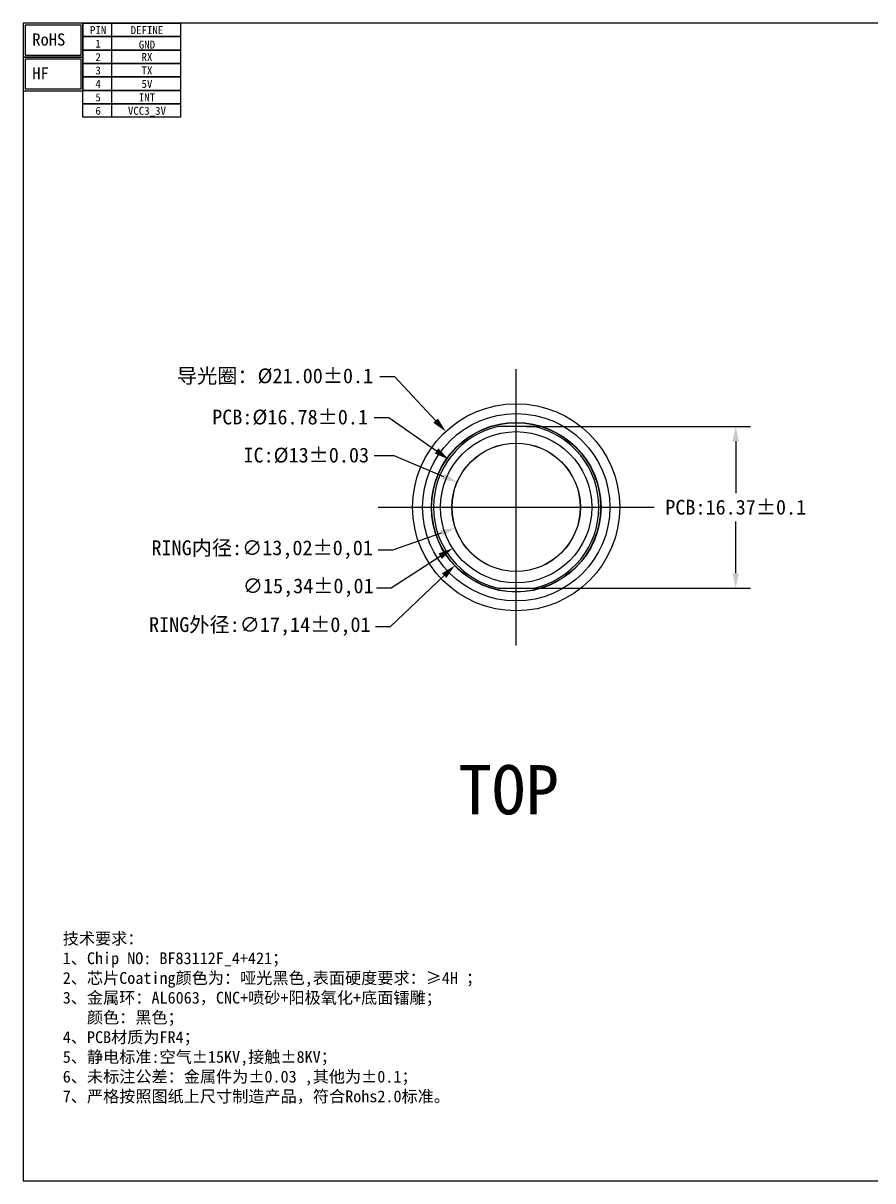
# Model space of a CAD drawing. Header units: millimetres. Extents: x 0 to 197, y 32 to 149.
# Drawn here: x 0 to 86.2, y 31.7 to 149.1 of the extents above; entities that cross this region are included whole.
import ezdxf

# ---------------------------------------------------------------- set-up
doc = ezdxf.new("R2010")
doc.units = ezdxf.units.MM
doc.header["$LTSCALE"] = 16.335
doc.header["$PDMODE"] = 3
doc.header["$PDSIZE"] = 8
doc.linetypes.add('CENTER2', pattern=[1.125, 0.75, -0.125, 0.125, -0.125])
doc.layers.get('0').update_dxf_attribs({"linetype": 'CONTINUOUS'})
doc.layers.get('Defpoints').update_dxf_attribs({"linetype": 'CONTINUOUS'})
for name, color, linetype in [('_115479', 7, 'CONTINUOUS'), ('_129472', 7, 'CONTINUOUS'), ('_18989', 7, 'CONTINUOUS'), ('_7249', 7, 'CONTINUOUS'), ('DIM', 4, 'CONTINUOUS'), ('图框', 7, 'CONTINUOUS')]:
    doc.layers.add(name, color=color, linetype=linetype)
doc.styles.get("Standard").update_dxf_attribs({"font": 'SimSun.ttf', "height": 1.5})
doc.styles.add('宋体', font='SimSun.ttf')
doc.dimstyles.get("Standard").update_dxf_attribs({"dimtxt": 3.5, "dimasz": 3.5, "dimexe": 1.5, "dimexo": 1, "dimtad": 1, "dimtxsty": 'Standard', "dimblk": '_FILLED', "dimblk1": '_FILLED', "dimblk2": '_FILLED', "dimcen": 0.09, "dimazin": 2, "dimtol": 1, "dimtp": 0.01, "dimtm": 0.01, "dimtfac": 1, "dimtofl": 0, "dimtmove": 0, "dimatfit": 3, "dimldrblk": '_FILLED', "dimfxl": 0, "dimtolj": 1, "dimarcsym": 0})

# ---------------------------------------------------------------- blocks, each defined once
blk = doc.blocks.new('*U2')
at = {"layer": '_115479', "color": 0, "linetype": 'CENTER2', "transparency": 16777216}
for p, q in [((0, 2.1), (0, 14)), ((-14, 0), (-2.1, 0)), ((2.1, 0), (14, 0)), ((0, -14), (0, -2.1))]:
    blk.add_line(p, q, dxfattribs=at)
at = {"layer": '_115479', "color": 0, "linetype": 'Continuous', "transparency": 16777216}
for p, q in [((0, -1.05), (0, 1.05)), ((-1.05, 0), (1.05, 0))]:
    blk.add_line(p, q, dxfattribs=at)
blk = doc.blocks.new('_FILLED')
at = {"color": 0, "linetype": 'ByBlock'}
blk.add_solid([(0, 0), (-1, 0.214), (-1, -0.214)], dxfattribs=at)
blk = doc.blocks.new('*D4')
at = {"layer": '_115479', "color": 3, "lineweight": -2, "transparency": 16777216}
for p, q in [((35.6, 105.26), (37.58, 105.26)), ((37.58, 105.26), (42.63, 103.12)), ((49.99, 97.33), (49.99, 102.67)), ((47.32, 100), (52.67, 100))]:
    blk.add_line(p, q, dxfattribs=at)
at = {"layer": 'Defpoints', "color": 0, "transparency": 16777216}
for p in [(44.01, 102.54), (55.98, 97.47)]:
    blk.add_point(p, dxfattribs=at)
at = {"layer": '_115479', "color": 3, "lineweight": -2, "transparency": 16777216, "xscale": 1.5, "yscale": 1.5, "zscale": 1.5, "rotation": 337.0294920421541}
blk.add_blockref('_FILLED', (44.01, 102.54), dxfattribs=at)
at = {"layer": '_115479', "color": 3, "transparency": 16777216, "insert": (28.71, 105.26), "char_height": 1.5, "attachment_point": 5}
blk.add_mtext('\\A1;{\\C1;IC:}%%C13%%P0.03', dxfattribs=at)
blk = doc.blocks.new('*D5')
at = {"layer": '_115479', "color": 3, "lineweight": -2, "transparency": 16777216}
for p, q in [((35.6, 109.12), (37.1, 109.12)), ((37.1, 109.12), (41.93, 105.71)), ((50, 97.33), (50, 102.67)), ((47.33, 100), (52.67, 100))]:
    blk.add_line(p, q, dxfattribs=at)
at = {"layer": 'Defpoints', "color": 0, "transparency": 16777216}
for p in [(43.15, 104.85), (56.85, 95.16)]:
    blk.add_point(p, dxfattribs=at)
at = {"layer": '_115479', "color": 3, "lineweight": -2, "transparency": 16777216, "xscale": 1.5, "yscale": 1.5, "zscale": 1.5, "rotation": 324.7333885990658}
blk.add_blockref('_FILLED', (43.15, 104.85), dxfattribs=at)
at = {"layer": '_115479', "color": 3, "transparency": 16777216, "insert": (27.07, 109.12), "char_height": 1.5, "attachment_point": 5}
blk.add_mtext('\\A1;{\\C2;PCB:}%%C16.78%%P0.1', dxfattribs=at)
blk = doc.blocks.new('*D6')
at = {"layer": '_115479', "color": 3, "lineweight": -2, "transparency": 16777216}
for p, q in [((51, 108.19), (73.76, 108.19)), ((72.26, 106.69), (72.26, 101.44)), ((72.26, 93.31), (72.26, 98.57)), ((51, 91.81), (73.76, 91.81))]:
    blk.add_line(p, q, dxfattribs=at)
at = {"layer": 'Defpoints', "color": 0, "transparency": 16777216}
for p in [(50, 108.19), (50, 91.81), (72.26, 91.81)]:
    blk.add_point(p, dxfattribs=at)
at = {"layer": '_115479', "color": 3, "lineweight": -2, "transparency": 16777216, "xscale": 1.5, "yscale": 1.5, "zscale": 1.5}
for p, rotation in [((72.26, 108.19), 90), ((72.26, 91.81), 270)]:
    blk.add_blockref('_FILLED', p, dxfattribs=dict(at, rotation=rotation))
at = {"layer": '_115479', "color": 3, "transparency": 16777216, "insert": (72.26, 100), "char_height": 1.5, "attachment_point": 5}
blk.add_mtext('\\A1;{\\C2;PCB:}16.37%%P0.1', dxfattribs=at)
blk = doc.blocks.new('*D10')
at = {"layer": '_115479', "color": 3, "lineweight": -2, "transparency": 16777216}
for p, q in [((36.17, 113.25), (37.67, 113.25)), ((37.67, 113.25), (41.83, 108.79)), ((50, 97.33), (50, 102.67)), ((47.33, 100), (52.67, 100))]:
    blk.add_line(p, q, dxfattribs=at)
at = {"layer": 'Defpoints', "color": 0, "transparency": 16777216}
for p in [(42.85, 107.69), (57.15, 92.31)]:
    blk.add_point(p, dxfattribs=at)
at = {"layer": '_115479', "color": 3, "lineweight": -2, "transparency": 16777216, "xscale": 1.5, "yscale": 1.5, "zscale": 1.5, "rotation": 312.9262183874025}
blk.add_blockref('_FILLED', (42.85, 107.69), dxfattribs=at)
at = {"layer": '_115479', "color": 3, "transparency": 16777216, "insert": (25.54, 113.25), "char_height": 1.5, "attachment_point": 5}
blk.add_mtext('\\A1;导光圈：%%C21.00%%P0.1', dxfattribs=at)
blk = doc.blocks.new('*D11')
at = {"layer": '_115479', "color": 3, "lineweight": -2, "transparency": 16777216}
for p, q in [((49.99, 97.33), (49.99, 102.67)), ((47.32, 100), (52.67, 100)), ((37.49, 95.7), (42.42, 97.4)), ((35.99, 95.7), (37.49, 95.7))]:
    blk.add_line(p, q, dxfattribs=at)
at = {"layer": 'Defpoints', "color": 0, "transparency": 16777216}
for p in [(56.15, 102.12), (43.84, 97.89)]:
    blk.add_point(p, dxfattribs=at)
at = {"layer": '_115479', "color": 3, "lineweight": -2, "transparency": 16777216, "xscale": 1.5, "yscale": 1.5, "zscale": 1.5, "rotation": 18.97157490493772}
blk.add_blockref('_FILLED', (43.84, 97.89), dxfattribs=at)
at = {"layer": '_115479', "color": 3, "transparency": 16777216, "insert": (24.24, 95.7), "char_height": 1.5, "attachment_point": 5}
blk.add_mtext('\\A1;{\\C4;RING内径:}∅13,02±0,01', dxfattribs=at)
blk = doc.blocks.new('*D12')
at = {"layer": '_115479', "color": 3, "lineweight": -2, "transparency": 16777216}
for p, q in [((49.99, 97.33), (49.99, 102.67)), ((47.32, 100), (52.67, 100)), ((37.33, 91.84), (42.29, 95.03)), ((35.83, 91.84), (37.33, 91.84))]:
    blk.add_line(p, q, dxfattribs=at)
at = {"layer": 'Defpoints', "color": 0, "transparency": 16777216}
for p in [(56.44, 104.16), (43.55, 95.85)]:
    blk.add_point(p, dxfattribs=at)
at = {"layer": '_115479', "color": 3, "lineweight": -2, "transparency": 16777216, "xscale": 1.5, "yscale": 1.5, "zscale": 1.5, "rotation": 32.81093312179606}
blk.add_blockref('_FILLED', (43.55, 95.85), dxfattribs=at)
at = {"layer": '_115479', "color": 3, "transparency": 16777216, "insert": (28.91, 91.84), "char_height": 1.5, "attachment_point": 5}
blk.add_mtext('\\A1;∅15,34±0,01', dxfattribs=at)
blk = doc.blocks.new('*D13')
at = {"layer": '_115479', "color": 3, "lineweight": -2, "transparency": 16777216}
for p, q in [((49.99, 97.33), (49.99, 102.67)), ((47.32, 100), (52.67, 100)), ((37.24, 87.91), (42.69, 93.07)), ((35.74, 87.91), (37.24, 87.91))]:
    blk.add_line(p, q, dxfattribs=at)
at = {"layer": 'Defpoints', "color": 0, "transparency": 16777216}
for p in [(56.21, 105.9), (43.78, 94.1)]:
    blk.add_point(p, dxfattribs=at)
at = {"layer": '_115479', "color": 3, "lineweight": -2, "transparency": 16777216, "xscale": 1.5, "yscale": 1.5, "zscale": 1.5, "rotation": 43.48544972934023}
blk.add_blockref('_FILLED', (43.78, 94.1), dxfattribs=at)
at = {"layer": '_115479', "color": 3, "transparency": 16777216, "insert": (24, 87.91), "char_height": 1.5, "attachment_point": 5}
blk.add_mtext('\\A1;{\\C4;RING外径:}∅17,14±0,01', dxfattribs=at)
blk = doc.blocks.new('PINDY')
at = {"layer": 'DIM', "color": 7}
blk.add_line((1328.69, 760.47), (1328.69, 758.27), dxfattribs=at)
blk.add_lwpolyline([(1323.99, 760.47), (1339.92, 760.47), (1339.92, 758.27), (1323.99, 758.27)], close=True, dxfattribs=at)

msp = doc.modelspace()

# ---------------------------------------------------------------- linework, layer by layer
at = {"color": 7, "linetype": 'Continuous'}
msp.add_lwpolyline([(0, 31.7), (197.034, 31.7), (197.034, 149.093), (0, 149.093)], close=True, dxfattribs=at)
at = {"layer": '_115479', "color": 4, "linetype": 'Continuous'}
for radius in [8.569, 7.669, 6.51]:
    msp.add_circle((49.993, 100.002), radius, dxfattribs=at)
at = {"layer": '_129472', "color": 2}
msp.add_lwpolyline([(51.817, 91.815, 0.801731), (51.817, 108.189), (48.176, 108.189, 0.801731), (48.176, 91.815)], format="xyb", close=True, dxfattribs=at)
at = {"layer": '_18989', "color": 1, "linetype": 'Continuous'}
msp.add_circle((49.993, 100.002), 6.5, dxfattribs=at)
at = {"layer": '_7249', "color": 7, "linetype": 'Continuous'}
for radius in [10.5, 9.5, 8.6]:
    msp.add_circle((50, 100.002), radius, dxfattribs=at)
at = {"layer": '图框'}
for points in [[(6.073, 149.093), (0, 149.093), (0, 145.657), (6.073, 145.657)], [(5.868, 148.888), (0.205, 148.888), (0.205, 145.863), (5.868, 145.863)], [(6.073, 145.657), (0, 145.657), (0, 142.221), (6.073, 142.221)], [(5.868, 145.452), (0.205, 145.452), (0.205, 142.427), (5.868, 142.427)]]:
    msp.add_lwpolyline(points, close=True, dxfattribs=at)

# ---------------------------------------------------------------- block references
at = {"layer": '_115479', "color": 7, "linetype": 'CENTER2'}
msp.add_blockref('*U2', (50, 100.002), dxfattribs=at)
at = {"layer": '图框', "xscale": 0.621348825593325, "yscale": 0.621348825593325, "zscale": 0.621348825593325}
for p in [(-816.615, -323.422), (-816.615, -324.785), (-816.615, -326.148), (-816.615, -327.511), (-816.615, -328.874), (-816.615, -330.237), (-816.615, -331.6)]:
    msp.add_blockref('PINDY', p, dxfattribs=at)

# ---------------------------------------------------------------- texts
at = {"layer": '_115479', "color": 6, "insert": (44.133, 73.862), "char_height": 5, "attachment_point": 1}
msp.add_mtext_dynamic_manual_height_columns('{\\C7;TOP}', width=13.96274, gutter_width=7.5, heights=[0], dxfattribs=at)
at = {"layer": '图框', "char_height": 1.2313, "width": 3.05123, "attachment_point": 1}
for s, insert in [('RoHS', (0.928, 148.047)), ('HF', (0.928, 144.612))]:
    msp.add_mtext(s, dxfattribs=dict(at, insert=insert))
at = {"layer": '图框', "linetype": 'Continuous', "width": 3.57479, "attachment_point": 2, "line_spacing_factor": 0.9, "style": '宋体'}
for s, insert, char_height in [('PIN', (7.605, 148.788), 0.8113), ('DEFINE', (12.554, 148.788), 0.8113), ('1', (7.605, 147.425), 0.811), ('GND', (12.554, 147.321), 0.8113), ('2', (7.605, 146.062), 0.811), ('RX', (12.554, 146.062), 0.8113), ('3', (7.605, 144.699), 0.811), ('TX', (12.554, 144.699), 0.8113), ('4', (7.605, 143.336), 0.811), ('5V', (12.554, 143.336), 0.8113), ('5', (7.605, 141.973), 0.811), ('INT', (12.554, 141.973), 0.8113), ('6', (7.605, 140.61), 0.811), ('VCC3_3V', (12.554, 140.61), 0.8113)]:
    msp.add_mtext(s, dxfattribs=dict(at, insert=insert, char_height=char_height))
at = {"layer": '图框', "insert": (4.016, 56.873), "char_height": 1.2, "width": 46.95894, "attachment_point": 1, "style": '宋体'}
msp.add_mtext('技术要求：\\P{\\C0;1}、{\\C0;Chip NO: BF83112F_4+421；}\\P2、芯片Coating颜色为：{\\C7;哑光黑色\\C0;,表面硬度要求：≥4H }；\\P3、金属环：{\\C1;AL6063，CNC+喷砂+阳极氧化+底面镭雕\\C0;；\\C1;\\P   \\C0;颜色：\\C1;黑色}；\\P4、PCB材质为{\\C1;FR4}；\\P5、{\\C0;静电标准:空气±\\C1;15\\C0;KV,接触±\\C1;8\\C0;KV；\\P}6、未标注公差：金属件为%%P0.03 ,其他为%%P0.1；\\P7、{\\C0;严格按照图纸上尺寸制造产品，符合Rohs2.0标准。}', dxfattribs=at)

# ---------------------------------------------------------------- dimensions: what is measured, and where the dimension line sits
at = {"layer": '_115479', "color": 7}
for p1, p2, text, picture, middle in [((57.151, 92.313), (42.849, 107.69), '导光圈：%%C21.00%%P0.1', '*D10', (25.54, 113.254)), ((56.849, 95.159), (43.151, 104.845), '{\\C2;PCB:}%%C16.78%%P0.1', '*D5', (27.068, 109.122)), ((56.211, 105.899), (43.776, 94.105), '{\\C4;RING外径:}<>', '*D13', (23.999, 87.91)), ((55.978, 97.465), (44.009, 102.539), '{\\C1;IC:}%%C13%%P0.03', '*D4', (28.71, 105.261)), ((56.15, 102.118), (43.837, 97.886), '{\\C4;RING内径:}<>', '*D11', (24.24, 95.702))]:
    dim = msp.add_diameter_dim_2p(p1=p1, p2=p2, text=text, dimstyle='Standard', override={"dimtxt": 1.5, "dimasz": 1.5, "dimtad": 0, "dimtih": 1, "dimtoh": 1, "dimzin": 0, "dimcen": 2.673, "dimclrd": 3, "dimclre": 3, "dimclrt": 3, "dimadec": 0, "dimazin": 0, "dimtzin": 0}, dxfattribs=at)
    dim.commit()
    dim.dimension.update_dxf_attribs({"geometry": picture, "text_midpoint": middle, "dimtype": 163})
dim = msp.add_linear_dim(base=(72.257, 91.815), p1=(50, 108.189), p2=(50, 91.815), angle=90, text='{\\C2;PCB:}16.37%%P0.1', dimstyle='Standard', override={"dimtxt": 1.5, "dimasz": 1.5, "dimtad": 0, "dimtih": 1, "dimtoh": 1, "dimzin": 0, "dimcen": 2.673, "dimclrd": 3, "dimclre": 3, "dimclrt": 3, "dimadec": 0, "dimazin": 0, "dimtzin": 0}, dxfattribs=at)
dim.commit()
dim.dimension.update_dxf_attribs({"geometry": '*D6', "text_midpoint": (72.257, 100.002), "dimtype": 160})
dim = msp.add_diameter_dim_2p(p1=(56.439, 104.158), p2=(43.548, 95.846), dimstyle='Standard', override={"dimtxt": 1.5, "dimasz": 1.5, "dimtad": 0, "dimtih": 1, "dimtoh": 1, "dimzin": 0, "dimcen": 2.673, "dimclrd": 3, "dimclre": 3, "dimclrt": 3, "dimadec": 0, "dimazin": 0, "dimtzin": 0}, dxfattribs=at)
dim.commit()
dim.dimension.update_dxf_attribs({"geometry": '*D12', "text_midpoint": (28.913, 91.838), "dimtype": 163})

doc.saveas('drawing.dxf')
